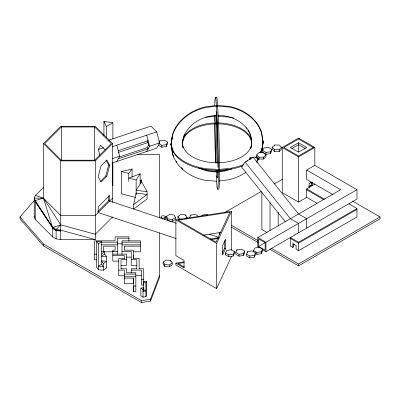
<?xml version="1.0" encoding="UTF-8"?>
<svg xmlns="http://www.w3.org/2000/svg" width="400" height="400" viewBox="0 0 400 400"><rect width="100%" height="100%" fill="white"/><g stroke="black" fill="none" stroke-linecap="round" stroke-linejoin="round"><path stroke-width="0.6" d="M121.045 268.78L126.62 268.78L126.62 272.77L135.84 272.77L135.84 291.715L133.535 291.715L133.535 278.09L124.315 278.09M133.535 255.475L133.535 258.35L139.11 258.35L139.11 268.9M214.655 115.125L214.675 121.44M214.76 105.285A46.08 1.515 88.7 0 1 216.02 100.115L216.98 113.875A46.08 1.515 88.7 0 1 218.295 159.275L218.295 178.755A46.08 1.515 88.7 0 1 216.98 186.56L216.195 175.79M216.34 97.91A46.08 1.515 88.7 0 1 217.17 100.085L218.13 113.85A46.08 1.515 88.7 0 1 219.445 159.25L219.445 178.725A46.08 1.515 88.7 0 1 218.58 189.19M242.885 165.835A46.08 26.605 0 0 1 230.785 169.195L218.93 170.38L206.95 169.75A46.08 26.605 0 0 1 173.08 151.71L171.03 144.865L172.12 137.01A46.08 26.605 0 0 1 172.56 135.975M171.03 144.865L171.365 142.735M171.555 141.54L172.12 137.95M262.665 140.27L263.12 141.785L262.03 148.7A46.08 26.605 0 0 1 259.825 152.79M263.12 141.785L262.03 149.64A46.08 26.605 0 0 1 260.485 152.725M216.525 181.235L205.18 180.28A46.08 37.595 -4 0 1 172.625 154.43L171.01 144.065L172.575 134.29A46.08 37.595 -4 0 1 205.135 106.925L217.055 105.365L228.97 106.37A46.08 37.595 -4 0 1 261.53 132.22L263.145 142.585L261.575 152.36M171.055 144.73L172.625 134.955A46.08 37.595 -4 0 1 205.18 107.59L217.1 106.03L229.015 107.035A46.08 37.595 -4 0 1 261.575 132.885L263.145 142.585M261.53 151.695L262.835 143.555M263.095 141.92L263.12 142.725M133.665 204.525L136.13 193.055L147.075 194.485L133.665 204.525L133.665 209.04L147.075 199L147.075 191.705L141.605 181.78L141.605 179.955L139.98 180.335M100.465 181.325L105.815 175.98L108.695 164.95L106.105 160.215M106.815 176.31L109.695 165.285L106.815 160.02L101.055 165.78L98.175 176.805L101.055 182.07L106.815 176.31L105.815 175.98M34.65 200.1L20 216.96L20 218.845L43.605 246.01L141.56 302.565L150.535 301.05L150.535 299.17L159.475 275.715M150.535 301.05L159.475 277.6L159.475 232.81M43.655 187.275L35.43 195.475L34.235 198.15L34.235 216.96L35.23 219.37L52.75 236.905L56.125 238.85L60.73 239.565L95.29 239.565L95.29 160.87L112.575 143.59L95.29 126.31L60.73 126.31L43.45 143.59L43.45 198.15L52.78 228.285L56.125 230.385L60.73 231.1M34.71 198.02L34.235 199.09L35.23 201.495L52.78 228.285M34.235 216.96L34.71 215.895M158.9 142.73L159.775 140.85L164.225 140.16L167.485 142.04L167.485 143.92L166.29 146.49L161.84 147.18L158.58 145.3M166.29 146.49L166.29 144.61L167.485 142.04M160.93 218.245L161.525 216.02L163.755 215.675L165.38 216.62L165.38 218.5L164.785 219.785L164.785 217.905L165.38 216.62M142.995 297.14L142.995 289.355L143.77 287.675L140.865 288.125L140.865 295.915L142.995 297.14L145.895 296.695L146.675 295.015L146.675 281.32L143.77 281.77L143.77 289.71L142.995 291.385L145.895 290.935L143.77 289.71M145.895 296.695L145.895 282.995L146.675 281.32M189.585 217.65L190.775 215.08L195.23 214.39L198.485 216.275M201.86 216.02L202.295 215.08L206.75 214.39L207.68 214.93M249.25 159.5L250.125 157.62L254.575 156.93L257.835 158.81L257.835 160.695L257.08 162.325M216.615 288.56L216.615 243.41L231.52 211.285L175.885 219.89L175.885 255.635L184.03 260.34L184.03 267.865L175.885 263.16L175.885 265.045L216.615 288.56L231.52 256.435M257.835 158.81L256.64 161.38L256.64 162.325M262.76 150.575L263.955 148.005L268.405 147.315L271.665 149.195L271.665 151.075L270.47 153.645L266.02 154.335L262.76 152.455L262.76 150.575L266.02 152.455L270.47 151.765L271.665 149.195M222.21 253.24L224.445 248.42L224.445 240.775M225.56 248.59L222.58 255.015L222.58 245.61L225.56 239.185L225.56 248.59L224.445 248.42M225.51 252.97L226.7 250.4L231.15 249.71L234.41 251.59L234.41 253.475L233.22 256.045L228.765 256.73L225.51 254.85L225.51 252.97L228.765 254.85L233.22 254.16L234.41 251.59M225.51 254.85L225.83 254.16M235.72 252.395L236.915 249.825L241.365 249.135L244.625 251.02L244.625 252.9L243.43 255.47L238.98 256.155L235.72 254.275L235.72 252.395L238.98 254.275L243.43 253.59L244.625 251.02M246.545 254.15L247.735 251.58L252.19 250.89L255.445 252.775L255.445 254.655L254.255 257.225L249.805 257.915L246.545 256.03L246.545 254.15L249.805 256.03L254.255 255.345L255.445 252.775M253.63 251.985L253.63 250.575L254.82 248.005L259.275 247.315L262.53 249.195L262.53 251.08L261.34 253.65L256.89 254.335L255.49 253.53M261.34 253.65L261.34 251.765L262.53 249.195M99.865 155.37L98.325 149.49L100.63 145.275L105.24 149.885M116.79 161.465L119.67 156.2L116.79 145.175M118.97 157.05L147.145 147.66L148.585 145.025L147.43 140.615M146.72 151.49L149.6 146.22L159.58 142.895L156.7 131.87L150.94 126.11L108.68 140.195M159.58 142.895L156.7 148.16L112.095 163.03M136.13 180.015L140.155 173.77L128.75 178.15L136.13 180.015L136.13 194.745M140.155 182.2L141.605 179.955M141.605 181.78L136.13 190.27L147.075 191.705M306.685 228.115L306.685 218.71L298.54 214.005L253.205 157.3L245.06 162.005L241.515 166.975L285.395 221.865M128.75 181.5L128.75 173.41L132.08 169.025L121.375 171.545L121.375 193.835L135.54 197.42M59.965 225.76L60.73 224.835L95.29 234.245L112.575 216.96M61.395 126.975L44.78 143.59L61.395 160.205L94.625 160.205L111.245 143.59L94.625 126.975L61.395 126.975L61.395 160.455M35.43 195.475L43.45 198.15L60.73 224.835L56.125 229.445L56.125 238.85M97.6 211.79L108.695 200.695L108.695 195.615M112.575 198.15L95.29 215.43L60.73 215.43L43.45 198.15L34.235 198.15L35.23 200.555L52.75 227.495L56.125 229.445L60.73 230.155L95.29 239.565M256.685 154.885L258.99 152.58L263.6 152.58L265.905 154.885L265.905 156.77L263.6 159.07L258.99 159.07L256.685 156.77L256.685 154.885L258.99 157.19L263.6 157.19L265.905 154.885M272.28 147.335L274.585 145.03L279.195 145.03L281.5 147.335L281.5 149.215L279.195 151.52L274.585 151.52L272.28 149.215L272.28 147.335L274.585 149.64L279.195 149.64L281.5 147.335M101.37 251.455L104.715 251.74L104.715 254.015L106.585 256.735L106.585 267.93L103.44 270.225L98.425 269.795L98.425 243.985L101.57 241.69L101.57 264.08L103.44 266.8L98.425 266.375L101.57 264.08M101.57 254.035L104.715 251.74M104.715 254.015L101.57 256.31L106.585 256.735M103.44 263.58L106.585 261.29L101.57 260.86L103.44 263.58L103.44 270.225M178.92 219.87L177.97 218.405L177.97 216.525L180.9 214.47L185.445 214.91L187.06 217.4L187.06 218.34M185.105 218.77L187.06 217.4M163.135 262.05L166.065 259.995L170.61 260.435L172.225 262.925L172.225 264.805L169.295 266.86L164.75 266.42L163.135 263.93L163.135 262.05L164.75 264.54L164.75 266.42M164.75 264.54L169.295 264.98L172.225 262.925M166.52 216.325L167.805 218.88L167.805 220.765L166.52 218.21L166.52 216.325L169.71 214.405L174.185 215.04L175.47 217.6L175.47 219.48L172.28 221.4L168.365 220.84M167.805 218.88L172.28 219.515L175.47 217.6M106.34 137.79L106.34 126.585L112.89 122.805L112.89 138.82M246.56 161.395L247.565 160.82M250.07 159.37L251.075 158.79M316.935 203.26L306.685 197.34L298.54 202.045L282.245 192.64L282.245 147.49L298.54 138.08L314.83 147.49L314.83 165.36L356.96 189.685L356.96 199.09L265.955 251.63L262.39 249.575M299.355 138.55L283.875 147.49L298.54 155.955L314.015 147.02M298.54 142.785L290.39 147.49L298.54 152.19L306.685 147.49L298.54 142.785L298.54 151.91M291.92 148.49L298.54 144.665L305.155 148.49M282.245 147.49L298.54 156.895L314.83 147.49M224.63 212.6L261.315 191.42M274.26 183.945L282.355 179.275M333.115 194.73L306.685 179.47L306.685 170.065L314.83 165.36M311.92 182.09L309.13 183.705L309.13 187.465M309.01 186.6L311.63 185.09M308.78 186.725L311.57 185.115L312.385 185.585L312.385 182.36M306.685 197.34L306.685 188.875L314.83 184.175M258.825 247.515L257.805 246.93L257.805 237.52L340.665 189.685L306.685 170.065M258.62 246.46L265.14 250.22L265.14 242.695L258.62 238.935L258.62 246.46L265.565 242.45M257.805 237.52L265.955 242.225L356.96 189.685M293.645 245.05L294.725 244.425M292.835 247.4L290.39 245.99L290.39 237.52L298.54 242.225L356.96 208.495L356.96 216.96L298.54 250.69L296.095 249.28L296.095 245.52L292.835 243.635L292.835 247.4L293.65 246.93L293.65 243.705M356.96 209.435L298.54 243.165L290.39 238.465M271.025 248.11L298.54 263.995L380 216.96L380 218.845L298.54 265.875L269.945 249.365M98.325 149.49L103.65 147.715M112.095 146.74L156.7 131.87M118.23 150.685L148.16 140.71M118.38 152.395L147.965 142.53M112.04 158.74L119.67 156.2M118.23 158.83L148.16 148.855L147.145 147.66M60.73 224.835L52.75 227.495L52.75 236.905M43.45 198.15L35.23 200.555L35.23 219.37M54.455 227.1L52.75 227.495L35.23 201.495M20 216.96L43.605 244.13L141.56 300.685L150.535 299.17M159.05 143.685L161.84 145.3L166.29 144.61M160.93 217.305L162.56 218.245L164.785 217.905M203.57 235.11L220.85 232.44L219.91 232.125M210.185 239.045L218.825 237.705M210.975 239.61L218.385 238.465M175.885 263.16L184.085 261.895M184.22 262.56L178.11 263.505L184.375 267.125M253.63 250.575L256.89 252.455L261.34 251.765M218.87 181.05L229.015 179.725A46.08 37.595 -4 0 0 245.88 172.355M205.74 117.215L215.22 116.27M171.03 143.925L173.08 150.77A46.08 26.605 0 0 0 206.95 168.81L218.93 169.44L230.785 168.255A46.08 26.605 0 0 0 244.045 164.425M60.73 230.155L56.125 230.385L52.75 228.425M216.5 105.71L217.65 105.685M218.355 169.92L219.505 169.895M137.115 154.455L159.475 154.455L159.475 217.9M43.45 143.59L60.73 160.87L95.29 160.87M128.925 238.18L117.405 238.18L117.405 254.305M101.545 242.175L117.405 242.17M122.01 242.17L140.445 242.17M117.405 243.825L122.255 243.825M101.26 244.835L117.405 244.835M122.01 244.835L140.445 244.835M140.445 246.165L124.315 246.165L124.315 250.155L133.535 250.155L133.535 258.84M112.795 251.485L117.405 251.485M122.015 251.485L131.23 251.485L131.23 265.325L136.805 265.325M104.78 251.805L113.28 251.805M133.62 251.805L140.445 251.805L140.445 240.84L122.01 240.84L122.015 254.305M94.365 254.145L96.67 254.145M112.795 254.145L126.62 254.145L126.62 265.325L121.045 265.325M112.795 255.475L124.315 255.475L124.315 258.86M126.315 257.13L131.23 257.13M124.315 258.35L118.745 258.35L118.745 275.75L124.315 275.75M126.62 259.68L121.045 259.68L121.045 268.965M131.23 259.68L136.805 259.68L136.805 268.965M96.67 259.79L94.365 259.79L94.365 240.845L115.1 240.84L115.1 236.85L128.925 236.85L128.925 241.005M118.86 261.12L112.795 261.12L112.795 250.155L115.1 250.155L115.1 246.165L103.565 246.165L103.565 251.805M136.805 268.78L131.23 268.78L131.23 272.93M139.11 268.78L143.715 268.78L143.715 285.065L141.41 285.065L141.41 270.11L131.23 270.11M118.745 270.11L124.315 270.11L124.315 283.735L133.535 283.735L133.535 278.09M124.315 274.1L135.84 274.1M136.02 275.75L141.41 275.75M124.315 276.76L135.84 276.76M141.41 279.42L143.715 279.42M135.84 286.07L133.535 286.07L133.535 291.715M218.2 116.425L227.2 116.9A46.08 26.605 0 0 1 233.875 118.08M98.425 269.795L96.555 267.075L96.555 241.265L101.57 241.69M181.86 219.235L179.585 219.015L177.97 216.525M103.94 135.52L103.94 121.42L112.89 122.805M121.375 171.545L128.75 173.41M108.695 164.95L109.695 165.285M108.695 200.695L176.37 223.255M209.41 234.27L218.85 237.415M176.15 238.54L98.175 212.55L98.175 206.905L109.695 195.385L109.695 201.03M298.54 139.025L313.2 147.49M352.485 201.075L380 216.96M348.855 203.82L356.96 208.495M310.405 182.56L311.805 183.365M306.685 188.875L324.485 199.155M306.685 189.815L323.945 199.785M266.97 232.465L261.88 229.525L261.88 192.45M231.64 225.37L258.075 240.635M231.64 227.255L258.075 242.515M175.885 219.89L216.615 243.41M143.77 281.77L145.895 282.995M140.865 288.125L142.995 289.355M148.585 145.025L149.6 146.22L146.72 135.195M245.06 162.005L290.39 218.71L298.54 223.41L298.54 232.82M96.555 241.265L98.425 243.985M103.94 121.42L106.34 126.585M171.01 144.065L172.575 153.765M217.055 105.365L217.1 106.03M214.685 123.825L214.71 127.4A46.08 1.515 88.7 0 0 215.575 162.63M311.57 182.425L311.57 185.115M298.54 156.895L298.54 202.045M298.54 242.225L298.54 250.69M298.54 263.995L298.54 265.875M279.195 149.64L279.195 151.52M278.175 212.185L278.175 226.43M274.585 145.03L274.585 145.97M274.585 149.64L274.585 151.52M270.47 151.765L270.47 153.645M270.025 202.64L270.025 230.515M266.02 152.455L266.02 154.335M265.955 242.225L265.955 251.63M263.6 157.19L263.6 159.07M258.99 157.19L258.99 159.07M256.89 252.455L256.89 254.335M254.255 255.345L254.255 257.225M250.125 157.62L250.125 158.56M249.805 256.03L249.805 257.915M247.735 251.58L247.735 252.52M243.43 253.59L243.43 255.47M238.98 254.275L238.98 256.155M236.915 249.825L236.915 250.765M233.22 254.16L233.22 256.045M231.52 211.285L231.52 250.25M228.765 254.85L228.765 256.73M219.44 232.53L219.44 234.79M218.93 169.44L218.93 170.38M190.775 215.08L190.775 216.02M185.445 214.91L185.445 215.85M172.28 219.515L172.28 221.4M170.61 260.435L170.61 261.375M169.295 264.98L169.295 266.86M162.56 218.245L162.56 219.19M161.84 145.3L161.84 147.18M159.775 140.85L159.775 141.79M141.56 300.685L141.56 302.565M140.155 173.77L140.155 184.025M132.08 169.025L132.08 177.115M112.89 163.46L112.89 185.9M112.575 143.59L112.575 202.395M94.625 126.975L94.625 160.455M60.73 160.87L60.73 239.565M43.605 244.13L43.605 246.01M257.115 156.97A46.08 26.605 0 0 1 256.295 157.765M257.115 156.025A46.08 26.605 0 0 1 255.42 157.61M218.35 122.915A34.56 19.955 0 0 1 251.635 142.55A34.56 19.955 0 0 1 219.405 162.765M218.2 162.8A34.56 19.955 0 0 1 182.515 143.04M182.555 141.89A34.56 19.955 0 0 1 217.155 122.9M251.535 145.34A34.56 19.955 0 0 1 250.54 148.78M183.1 147.455A34.56 19.955 0 0 1 182.515 143.98M217.155 123.84A34.56 19.955 0 0 0 182.555 142.83A34.56 28.195 -4 0 1 183.615 136.715M218.35 123.855A34.56 19.955 0 0 1 251.63 144.185M217.775 173.195A34.56 1.135 88.7 0 1 217.575 170.36M217.18 163.055A34.56 1.135 88.7 0 1 216.345 114.955M215.965 171.705A46.08 1.515 88.7 0 1 215.91 170.575M217.835 170.49A34.56 1.135 88.7 0 1 216.42 170.39M216.025 163.08A34.56 1.135 88.7 0 1 215.19 114.985M216.195 111.45A34.56 1.135 88.7 0 1 217.875 167.295M183.035 169.14A46.08 37.595 -4 0 1 181.185 167.42M176.83 162.24A46.08 37.595 -4 0 1 176.16 161.24M173.865 157.04A46.08 37.595 -4 0 1 172.765 154.315M251.585 142.545A34.56 28.195 -4 0 1 250.67 148.675M229.015 169.185A34.56 28.195 -4 0 1 219.62 171.075M218.415 171.16A34.56 28.195 -4 0 1 217.215 171.21M216.615 171.22A34.56 28.195 -4 0 1 201.095 168.39M182.86 147.73A34.56 28.195 -4 0 1 182.68 146.505M182.565 145.275A34.56 28.195 -4 0 1 182.52 144.05M183.81 136.12A34.56 28.195 -4 0 1 184.67 133.945M246.475 127.535A34.56 28.195 -4 0 1 247.175 128.49M248.135 129.975A34.56 28.195 -4 0 1 250.345 134.715M250.52 135.255A34.56 28.195 -4 0 1 251.585 141.935M258.925 158.415A46.08 37.595 -4 0 1 257.99 160.005M218.13 115.425A34.56 28.195 -4 0 1 251.46 145.665M231.855 168.83A34.56 28.195 -4 0 1 219.665 171.74M218.46 171.825A34.56 28.195 -4 0 1 217.26 171.87M216.665 171.885A34.56 28.195 -4 0 1 198.365 167.8M182.57 144.105A34.56 28.195 -4 0 1 216.34 115.46M229.895 212.225L216.02 242.125L178.11 220.235L229.895 212.225"/></g></svg>
